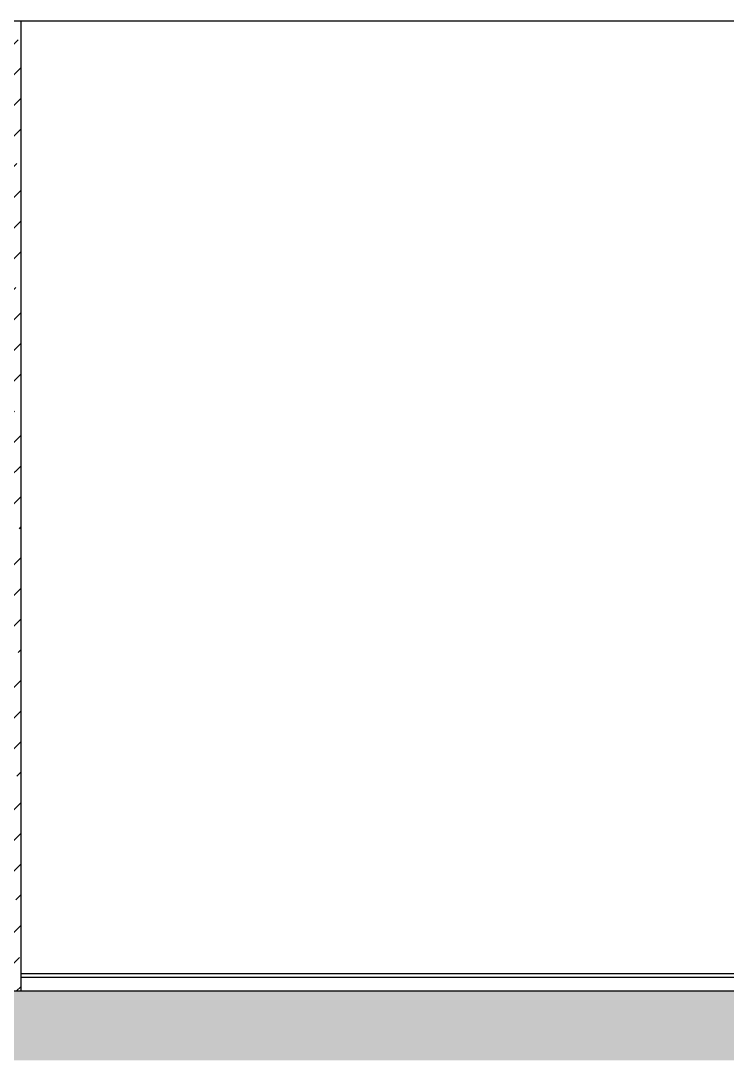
# Model space of a CAD drawing. Header units: millimetres. Extents: x -257254 to 390979, y -202328 to 355504.
# Drawn here: x 96509 to 98548, y 42935 to 45935 of the extents above; entities that cross this region are included whole.
import ezdxf

# ---------------------------------------------------------------- set-up
doc = ezdxf.new("R2010")
doc.units = ezdxf.units.MM
doc.layers.add('разрез', color=40, linetype='Continuous')

msp = doc.modelspace()

# ---------------------------------------------------------------- hatches: boundary and pattern name
at = {"layer": 'разрез'}
h = msp.add_hatch(dxfattribs=at)
h.set_pattern_fill('JIS_STN_2.5', color=256, scale=50)
h.set_pattern_definition([(45, (16800, -18000), (-88.38835, 88.38835), []), (45, (16888.25, -18000), (-88.38835, 88.38835), [60, -25])])
h.paths.add_polyline_path([(96509.02595, 45935.34196), (96429.02595, 45935.34196), (96429.02595, 43135.34196), (96509.02595, 43135.34196)])
h.paths.add_polyline_path([(96429.02595, 45935.34196), (96349.02595, 45935.34196), (96349.02595, 43135.34196), (96429.02595, 43135.34196)])
h = msp.add_hatch(dxfattribs=at)
h.set_pattern_fill('JIS_STN_2.5', color=256, scale=50)
h.set_pattern_definition([(45, (0, 3000), (-88.38835, 88.38835), []), (45, (88.25, 3000), (-88.38835, 88.38835), [60, -25])])
h.paths.add_polyline_path([(92229.02595, 43135.34196), (89829.02595, 43135.34196), (89829.02595, 42935.34196), (92229.02595, 42935.34196)])
h.paths.add_polyline_path([(96429.02595, 43135.34196), (92229.02596, 43135.34196), (92229.02596, 43015.34196), (92229.02595, 42935.34196), (96429.02595, 42935.34196)])
h.paths.add_polyline_path([(100629.02596, 43135.34196), (96429.02595, 43135.34196), (96429.02595, 42935.34196), (100629.02596, 42935.34196)])
h.paths.add_polyline_path([(102169.02596, 43135.34196), (100629.02596, 43135.34196), (100629.02596, 42935.34196), (102169.02596, 42935.34196)])

# ---------------------------------------------------------------- linework, layer by layer
for p, q in [((89829.02595, 45935.34196), (102169.02596, 45935.34196)), ((96509.02595, 45935.34196), (96509.02595, 43135.34196)), ((96509.02595, 43185.34196), (100549.02596, 43185.34196)), ((96509.02595, 43175.34196), (100549.02596, 43175.34196)), ((89829.02595, 43135.34196), (102169.02596, 43135.34196))]:
    msp.add_line(p, q, dxfattribs=at)

doc.saveas('drawing.dxf')
